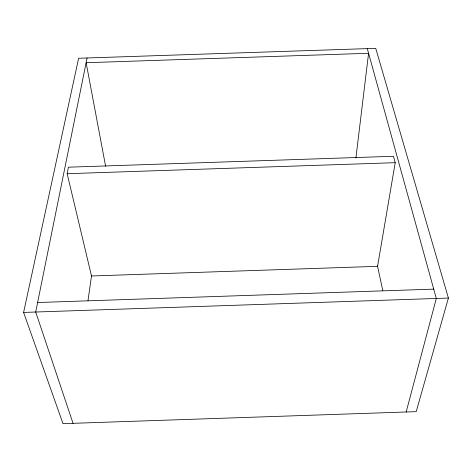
<?xml version="1.0" encoding="UTF-8"?>
<svg xmlns="http://www.w3.org/2000/svg" width="472" height="472" viewBox="0 0 472 472"><rect width="100%" height="100%" fill="white"/><g stroke="black" fill="none" stroke-linecap="round" stroke-linejoin="round"><path stroke-width="0.71" d="M355.917 157.902L368.579 53.277L86.128 62.717L105.616 166.309M87.993 300.664L91.627 275.135M395.223 162.681L377.576 266.326L91.509 275.984L67.16 173.708L68.446 167.194L393.489 156.273L395.223 162.681L67.16 173.708M87.084 57.979L35.701 312.016L73.042 423.319M23.6 312.429L78.623 58.262L375.741 48.339L448.4 298.056L416.221 411.649L62.988 423.661L23.6 312.429L448.4 298.056M406.174 411.991L436.317 298.463L367.293 48.622M37.618 302.522L433.738 289.13M377.393 265.476L382.792 290.693"/></g></svg>
